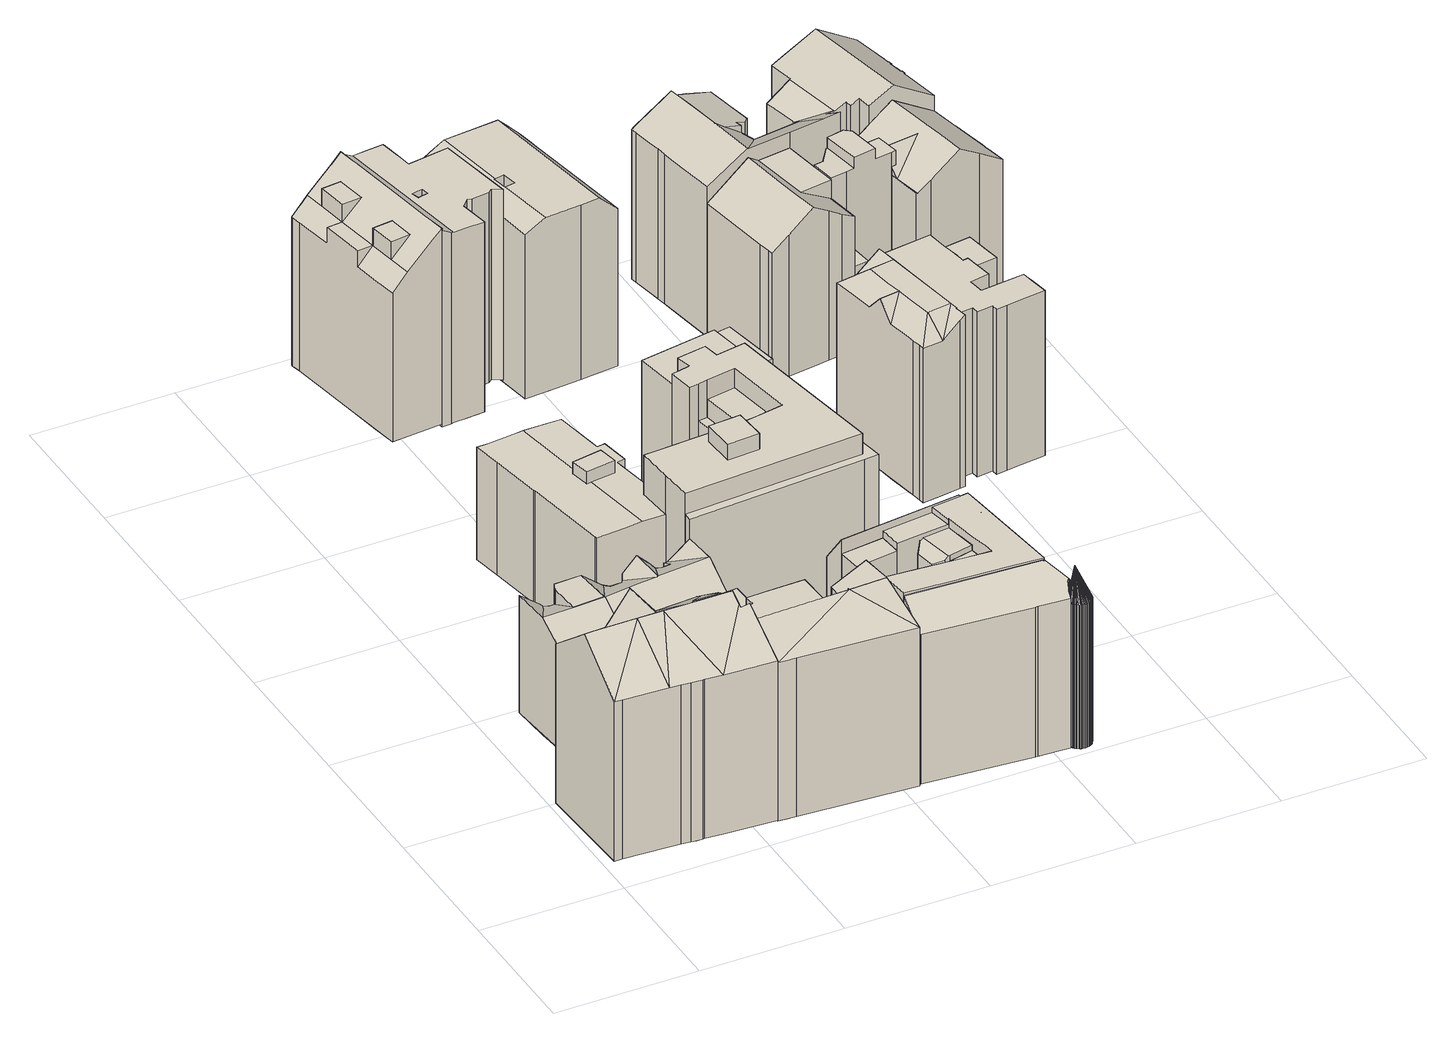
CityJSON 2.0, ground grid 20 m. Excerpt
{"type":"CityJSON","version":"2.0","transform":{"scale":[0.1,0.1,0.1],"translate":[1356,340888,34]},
"CityObjects":{
"building1":{"type":"Building","attributes":{"measuredHeight":29.4,"roofType":"SATTELDACH","HoeheDach":"64","NiedrigsteTraufeDesGebaeudes":"59","Blattnummer":"102081","HoeheGrund":"35"},"geometry":[{"type":"Solid","lod":"2","boundaries":[[[[0,1,2]],[[3,4,1,0]],[[5,3,0]],[[6,7,3,5]],[[3,8,4]],[[8,9,10,11,4]],[[7,12,3]],[[8,13,9]],[[14,13,8]],[[14,15,16,17,18,19,20,13]],[[21,22,23,15,14]],[[24,25,26,27,28]],[[29,30,18,17]],[[31,6,5,32]],[[33,34,35,36]],[[37,38,39,40]],[[41,20,19,42]],[[43,23,22,44]],[[45,26,25,46]],[[46,25,24,47]],[[48,30,29,49]],[[50,47,24,28,38,37]],[[2,1,4,11,10,9,13,20,41,51,52,53,54,55,56]],[[50,37,40,57,33,36,58,31,32,59,56,55,54,53,52,51,41,42,60,48,49,61,62,63,43,44,64,65,45,46,47]],[[59,32,5,0,2,56]],[[58,36,35,7,6,31]],[[27,26,45,65,64,44,22,21]],[[43,63,62,16,15,23]],[[62,61,49,29,17,16]],[[48,60,42,19,18,30]],[[57,40,39,66,34,33]],[[28,27,21,14,12]],[[35,34,66,39,38,28,12,7]],[[12,14,8,3]]]]}]},
"building2":{"type":"Building","attributes":{"measuredHeight":17.38,"roofType":"SATTELDACH","HoeheDach":"54","NiedrigsteTraufeDesGebaeudes":"52","Blattnummer":"102081","HoeheGrund":"37"},"geometry":[{"type":"Solid","lod":"2","boundaries":[[[[67,68,69,70]],[[71,72,73,74,75,76,77,78,79,80,81,67]],[[82,83,84,85,86]],[[87,70,69,88]],[[89,78,77,90]],[[90,77,76,91]],[[91,76,75,92]],[[93,73,72,94]],[[94,72,71,95]],[[96,85,84,97]],[[82,86,98]],[[90,91,92,99,93,94,95,100,87,88,101,102,103,104,105,96,97,106,107,89]],[[81,80,79,83,82,98,108,109,110,68,67]],[[100,95,71,67,70,87]],[[83,79,78,89,107,106,97,84]],[[108,98,86,85,96,105,104]],[[93,99,92,75,74,73]],[[110,109,108,104,103,102]],[[68,110,102,101,88,69]]]]}]},
"building3":{"type":"Building","attributes":{"measuredHeight":17.5,"roofType":"SATTELDACH","HoeheDach":"54","NiedrigsteTraufeDesGebaeudes":"52","Blattnummer":"102081","HoeheGrund":"37"},"geometry":[{"type":"Solid","lod":"2","boundaries":[[[[111,112,84]],[[78,113,114,115,116,117,118,119,120,121,122,123,79]],[[121,124,125,126,127]],[[124,119,128,129,125]],[[130,131,132]],[[133,115,114,134]],[[134,114,113,135]],[[135,113,78,89]],[[136,137,138,139]],[[139,138,140,141]],[[142,143,144,145]],[[79,123,122,121,127,146,140,138,137,112,111]],[[134,135,89,107,147,97,148,136,139,141,149,150,151,152,153,154,155,156,142,145,157,158,159,160,133]],[[118,117,116,130,132,144,143,161,162,128,119]],[[84,112,137,136,148,97]],[[147,107,89,78,79,111,84,97]],[[130,116,115,133,160,159,158,131]],[[140,146,127,126,151,150,149,141]],[[162,161,143,142,156,155]],[[144,132,131,158,157,145]],[[128,162,155,154,153,129]],[[120,119,124,121]],[[126,125,129,153,152,151]]]]}]},
"building4":{"type":"Building","children":["building4-1","building4-2"]},
"building4-1":{"type":"BuildingPart","attributes":{"measuredHeight":21.63,"roofType":"FLACHDACH","HoeheDach":"58","NiedrigsteTraufeDesGebaeudes":"58","Blattnummer":"102081","HoeheGrund":"36"},"parents":["building4"],"geometry":[{"type":"Solid","lod":"2","boundaries":[[[[163,164,165,166,167,168,169,170,171,172,173,174,175]],[[176,177,178,179,180,181,182,183,184,185,186,187,188]],[[188,187,164,163]],[[187,186,165,164]],[[186,185,166,165]],[[185,184,167,166]],[[184,183,168,167]],[[183,182,169,168]],[[182,181,170,169]],[[181,180,171,170]],[[180,179,172,171]],[[179,178,173,172]],[[178,177,174,173]],[[177,176,175,174]],[[176,188,163,175]]]]}]},
"building4-2":{"type":"BuildingPart","attributes":{"measuredHeight":26.76,"roofType":"PULTDACH","HoeheDach":"62","NiedrigsteTraufeDesGebaeudes":"58","Blattnummer":"102081","HoeheGrund":"35"},"parents":["building4"],"geometry":[{"type":"Solid","lod":"2","boundaries":[[[[189,190,191,192,193,194,195,196]],[[197,198,199,191,190]],[[200,201,202,199,198]],[[203,204,205,206,207,208]],[[202,205,199]],[[209,196,195,210]],[[210,195,194,211]],[[211,194,193,212]],[[212,193,192,213]],[[213,192,191,214]],[[215,189,196,209]],[[214,191,199,216]],[[217,202,201,218]],[[219,208,207,220]],[[220,207,206,221]],[[203,222,199,204]],[[204,199,205]],[[218,223,224,225,226,215,209,210,211,212,213,214,216,227,219,220,221,228,217]],[[227,216,199,222,203,208,219]],[[205,202,217,228,221,206]],[[223,218,201,200,198,224]],[[224,198,197,225]],[[226,225,197,190,189,215]]]]}]},
"building5":{"type":"Building","attributes":{"measuredHeight":18.29,"roofType":"PULTDACH","HoeheDach":"54","NiedrigsteTraufeDesGebaeudes":"49","Blattnummer":"102081","HoeheGrund":"35"},"geometry":[{"type":"Solid","lod":"2","boundaries":[[[[229,230,231,232]],[[232,231,233,234]],[[235,236,237,238]],[[238,237,239,240]],[[240,239,241,242]],[[243,244,245,246]],[[246,245,247,248]],[[248,247,249,250]],[[251,252,253,241,239,237,236,254,249,247,245,244,255,233,231,230]],[[240,242,256,257,258,229,232,234,259,243,246,248,250,260,235,238]],[[258,257,252,251,230,229]],[[257,256,242,241,253,252]],[[235,260,250,249,254,236]],[[233,255,244,243,259,234]]]]}]},
"building6":{"type":"Building","children":["building6-1","building6-2","building6-3","building6-4","building6-5","building6-6","building6-7","building6-8","building6-9"]},
"building6-1":{"type":"BuildingPart","attributes":{"measuredHeight":19.04,"roofType":"FLACHDACH","HoeheDach":"57","NiedrigsteTraufeDesGebaeudes":"57","Blattnummer":"102081","HoeheGrund":"38"},"parents":["building6"],"geometry":[{"type":"Solid","lod":"2","boundaries":[[[[261,262,263,264]],[[265,266,267,268]],[[268,267,262,261]],[[267,266,263,262]],[[266,265,264,263]],[[265,268,261,264]]]]}]},
"building6-2":{"type":"BuildingPart","attributes":{"measuredHeight":17.36,"roofType":"FLACHDACH","HoeheDach":"55","NiedrigsteTraufeDesGebaeudes":"55","Blattnummer":"102081","HoeheGrund":"37"},"parents":["building6"],"geometry":[{"type":"Solid","lod":"2","boundaries":[[[[269,270,271,272]],[[273,274,275,276]],[[276,275,270,269]],[[275,274,271,270]],[[274,273,272,271]],[[273,276,269,272]]]]}]},
"building6-3":{"type":"BuildingPart","attributes":{"measuredHeight":18.11,"roofType":"FLACHDACH","HoeheDach":"56","NiedrigsteTraufeDesGebaeudes":"56","Blattnummer":"102081","HoeheGrund":"38"},"parents":["building6"],"geometry":[{"type":"Solid","lod":"2","boundaries":[[[[277,278,279,280]],[[281,282,283,284]],[[284,283,278,277]],[[283,282,279,278]],[[282,281,280,279]],[[281,284,277,280]]]]}]},
"building6-4":{"type":"BuildingPart","attributes":{"measuredHeight":25.19,"roofType":"FLACHDACH","HoeheDach":"62","NiedrigsteTraufeDesGebaeudes":"62","Blattnummer":"102081","HoeheGrund":"37"},"parents":["building6"],"geometry":[{"type":"Solid","lod":"2","boundaries":[[[[285,286,287,288]],[[289,290,291,292]],[[292,291,286,285]],[[291,290,287,286]],[[290,289,288,287]],[[289,292,285,288]]]]}]},
"building6-5":{"type":"BuildingPart","attributes":{"measuredHeight":23.29,"roofType":"FLACHDACH","HoeheDach":"60","NiedrigsteTraufeDesGebaeudes":"60","Blattnummer":"102081","HoeheGrund":"37"},"parents":["building6"],"geometry":[{"type":"Solid","lod":"2","boundaries":[[[[293,294,295,296,297,298,299,300,301,302,303,304,305,306,307,308,309,310,311],[312,313,314,315]],[[316,317,318,319,320,321,322,323,324,325,326,327,328,329,330,331,332,333,334],[335,336,337,338]],[[334,333,294,293]],[[333,332,295,294]],[[332,331,296,295]],[[331,330,297,296]],[[330,329,298,297]],[[329,328,299,298]],[[328,327,300,299]],[[327,326,301,300]],[[326,325,302,301]],[[325,324,303,302]],[[324,323,304,303]],[[323,322,305,304]],[[322,321,306,305]],[[321,320,307,306]],[[320,319,308,307]],[[319,318,309,308]],[[318,317,310,309]],[[317,316,311,310]],[[316,334,293,311]],[[338,337,313,312]],[[337,336,314,313]],[[336,335,315,314]],[[335,338,312,315]]]]}]},
"building6-6":{"type":"BuildingPart","attributes":{"measuredHeight":16.87,"roofType":"SATTELDACH","HoeheDach":"54","NiedrigsteTraufeDesGebaeudes":"54","Blattnummer":"102081","HoeheGrund":"38"},"parents":["building6"],"geometry":[{"type":"Solid","lod":"2","boundaries":[[[[339,340,341,342,343,344,345,346,347,348,349,350,351,352,353,354]],[[349,355,356,346,345,357,358,359,360,361,362,363,364,365,350]],[[366,354,353,367]],[[367,353,352,368]],[[368,352,351,369]],[[370,348,347,371]],[[372,343,342,373]],[[373,342,341,374]],[[374,341,340,375]],[[375,340,339,376]],[[376,339,354,366]],[[377,365,364,378]],[[378,364,363,379]],[[379,363,362,380]],[[380,362,361,381]],[[381,361,360,382]],[[382,360,359,383]],[[383,359,358,384]],[[384,358,357,385]],[[386,356,355,387]],[[372,388,389,385,357,345,344,343]],[[347,346,356,386,390,371]],[[370,391,387,355,349,348]],[[351,350,365,377,392,369]],[[384,385,389,388,372,373,374,375,376,366,367,368,369,392,377,378,379,380,381,382,383],[387,391,370,371,390,386]]]]}]},
"building6-7":{"type":"BuildingPart","attributes":{"measuredHeight":20.27,"roofType":"FLACHDACH","HoeheDach":"57","NiedrigsteTraufeDesGebaeudes":"57","Blattnummer":"102081","HoeheGrund":"37"},"parents":["building6"],"geometry":[{"type":"Solid","lod":"2","boundaries":[[[[393,394,395,396,397,398,399,400,401,402,403,404,405,406,407,408,409]],[[410,411,412,413,414,415,416,417,418,419,420,421,422,423,424,425,426]],[[426,425,394,393]],[[425,424,395,394]],[[424,423,396,395]],[[423,422,397,396]],[[422,421,398,397]],[[421,420,399,398]],[[420,419,400,399]],[[419,418,401,400]],[[418,417,402,401]],[[417,416,403,402]],[[416,415,404,403]],[[415,414,405,404]],[[414,413,406,405]],[[413,412,407,406]],[[412,411,408,407]],[[411,410,409,408]],[[410,426,393,409]]]]}]},
"building6-8":{"type":"BuildingPart","attributes":{"measuredHeight":20.03,"roofType":"FLACHDACH","HoeheDach":"57","NiedrigsteTraufeDesGebaeudes":"57","Blattnummer":"102081","HoeheGrund":"37"},"parents":["building6"],"geometry":[{"type":"Solid","lod":"2","boundaries":[[[[269,272,427,428]],[[429,430,431,432]],[[432,431,272,269]],[[431,430,427,272]],[[430,429,428,427]],[[429,432,269,428]]]]}]},
"building6-9":{"type":"BuildingPart","attributes":{"measuredHeight":6.36,"roofType":"FLACHDACH","HoeheDach":"43","NiedrigsteTraufeDesGebaeudes":"43","Blattnummer":"102081","HoeheGrund":"37"},"parents":["building6"],"geometry":[{"type":"Solid","lod":"2","boundaries":[[[[433,434,435,436,437,438]],[[439,440,441,442,443,444]],[[444,443,434,433]],[[443,442,435,434]],[[442,441,436,435]],[[441,440,437,436]],[[440,439,438,437]],[[439,444,433,438]]]]}]},
"building7":{"type":"Building","children":["building7-1","building7-2","building7-3","building7-4","building7-5","building7-6"]},
"building7-1":{"type":"BuildingPart","attributes":{"measuredHeight":24.28,"roofType":"FLACHDACH","HoeheDach":"59","NiedrigsteTraufeDesGebaeudes":"59","Blattnummer":"102081","HoeheGrund":"35"},"parents":["building7"],"geometry":[{"type":"Solid","lod":"2","boundaries":[[[[445,446,447,448,449]],[[450,451,452,453,454]],[[454,453,446,445]],[[453,452,447,446]],[[452,451,448,447]],[[451,450,449,448]],[[450,454,445,449]]]]}]},
"building7-2":{"type":"BuildingPart","attributes":{"measuredHeight":24.01,"roofType":"FLACHDACH","HoeheDach":"60","NiedrigsteTraufeDesGebaeudes":"60","Blattnummer":"102081","HoeheGrund":"36"},"parents":["building7"],"geometry":[{"type":"Solid","lod":"2","boundaries":[[[[455,235,456,457]],[[458,459,460,461]],[[461,460,235,455]],[[460,459,456,235]],[[459,458,457,456]],[[458,461,455,457]]]]}]},
"building7-3":{"type":"BuildingPart","attributes":{"measuredHeight":26.64,"roofType":"PULTDACH","HoeheDach":"62","NiedrigsteTraufeDesGebaeudes":"57","Blattnummer":"102081","HoeheGrund":"35"},"parents":["building7"],"geometry":[{"type":"Solid","lod":"2","boundaries":[[[[462,463,464,465]],[[466,467,468,469]],[[468,470,469]],[[471,472,473,474]],[[474,473,467,466]],[[475,476,477,478]],[[478,477,479,480]],[[480,479,481,482]],[[482,481,483,484]],[[485,486,487,488]],[[488,487,489,490]],[[491,492,493,494]],[[494,493,495,496]],[[496,495,497,498]],[[498,497,499,500]],[[500,499,501,502]],[[502,501,503,504]],[[505,506,507,508]],[[508,507,509,510]],[[510,509,511,512]],[[512,511,513,514]],[[514,513,515,516]],[[471,517,518,519,462,465,520,472]],[[508,510,512,514,516,521,491,494,496,498,500,502,504,522,475,478,480,482,484,523,524,525,526,519,518,517,471,474,466,469,527,528,529,485,488,490,530,531,532,505]],[[533,534,535,525,524,523,484,483]],[[526,525,535,536,462,519]],[[491,521,516,515,537,492]],[[538,506,505,532,531,539]],[[540,539,531,530,490,489]],[[463,486,485,529,528,464]],[[522,504,503,541,476,475]],[[470,542,464,528,527,469]],[[536,535,534,537,515,513,511,509,507,506,538,539,540,489,487,486,463,462]],[[481,479,477,476,541,503,501,499,497,495,493,492,537,534,533,483]],[[473,472,520,465,464,542,470,468,467]]]]}]},
"building7-4":{"type":"BuildingPart","attributes":{"measuredHeight":26.02,"roofType":"KEGELDACH","HoeheDach":"61","NiedrigsteTraufeDesGebaeudes":"57","Blattnummer":"102081","HoeheGrund":"35"},"parents":["building7"],"geometry":[{"type":"Solid","lod":"2","boundaries":[[[[543,544,545]],[[544,546,547,548]],[[543,546,544]],[[546,549,550,547]],[[543,549,546]],[[549,551,552,550]],[[543,551,549]],[[551,553,554,552]],[[543,553,551]],[[553,555,556,554]],[[543,555,553]],[[555,557,558,556]],[[543,557,555]],[[557,559,560,558]],[[543,559,557]],[[559,561,562,560]],[[543,561,559]],[[561,563,564,562]],[[543,563,561]],[[563,565,566,564]],[[543,565,563]],[[565,567,568,566]],[[543,567,565]],[[567,569,570,568]],[[543,569,567]],[[569,571,572,570]],[[543,571,569]],[[571,573,574,572]],[[543,573,571]],[[573,575,576,574]],[[543,575,573]],[[575,577,578,576]],[[543,577,575]],[[577,579,580,578]],[[543,579,577]],[[579,581,582,580]],[[543,581,579]],[[581,583,584,582]],[[543,583,581]],[[584,585,586,587,588,589,590,591,592,593,594,595,596,597,598,599,600,601,602,603,604,605,606,607,608,609,610,611,612,613,614,615,548,547,550,552,554,556,558,560,562,564,566,568,570,572,574,576,578,580,582]],[[583,616,585,584]],[[543,616,583]],[[616,617,586,585]],[[543,617,616]],[[617,618,587,586]],[[543,618,617]],[[618,619,588,587]],[[543,619,618]],[[619,620,589,588]],[[543,620,619]],[[620,621,590,589]],[[543,621,620]],[[621,622,591,590]],[[543,622,621]],[[622,623,592,591]],[[543,623,622]],[[623,624,593,592]],[[543,624,623]],[[624,625,594,593]],[[543,625,624]],[[625,626,595,594]],[[543,626,625]],[[626,627,596,595]],[[543,627,626]],[[627,628,597,596]],[[543,628,627]],[[628,629,598,597]],[[543,629,628]],[[629,630,599,598]],[[543,630,629]],[[630,631,600,599]],[[543,631,630]],[[631,632,601,600]],[[543,632,631]],[[632,633,602,601]],[[543,633,632]],[[633,634,603,602]],[[543,634,633]],[[634,635,604,603]],[[543,635,634]],[[635,636,605,604]],[[543,636,635]],[[636,637,606,605]],[[543,637,636]],[[637,638,607,606]],[[543,638,637]],[[638,639,608,607]],[[543,639,638]],[[639,640,609,608]],[[543,640,639]],[[640,641,610,609]],[[543,641,640]],[[641,642,611,610]],[[543,642,641]],[[642,643,612,611]],[[543,643,642]],[[643,644,613,612]],[[543,644,643]],[[644,645,614,613]],[[543,645,644]],[[645,545,615,614]],[[543,545,645]],[[545,544,548,615]]]]}]},
"building7-5":{"type":"BuildingPart","attributes":{"measuredHeight":26.61,"roofType":"FLACHDACH","HoeheDach":"62","NiedrigsteTraufeDesGebaeudes":"60","Blattnummer":"102081","HoeheGrund":"35"},"parents":["building7"],"geometry":[{"type":"Solid","lod":"2","boundaries":[[[[646,647,648,649,650]],[[651,652,653,654,655]],[[221,650,649,656]],[[657,651,655,658]],[[653,659,660,654]],[[661,662,663,664,221,656,665,666,667,668,669,670,671,672,673,674,675,657,658,676,677,678,679,680,681,682]],[[683,684,685,686,687,688,689,690,691,660,659,692,693,694,695,696,697,698,699,700,701,702]],[[672,671,670,669,668,667,698,697,696,695,694,693,692,673]],[[690,689,688,687,686,682,681,680,679,678,677,691]],[[662,661,682,686,685,684,683,663]],[[657,675,674,673,692,659,653,652,651]],[[699,698,667,666,665,700]],[[655,654,660,691,677,676,658]],[[701,700,648,647,646,702]],[[664,663,683,702,646,650,221]],[[665,656,649,648,700]]]]}]},
"building7-6":{"type":"BuildingPart","attributes":{"measuredHeight":25.18,"roofType":"FLACHDACH","HoeheDach":"60","NiedrigsteTraufeDesGebaeudes":"59","Blattnummer":"102081","HoeheGrund":"35"},"parents":["building7"],"geometry":[{"type":"Solid","lod":"2","boundaries":[[[[703,704,705,706]],[[706,705,707,708]],[[709,710,711,712]],[[712,711,713,714]],[[714,715,703,706,708,716,717,718,719,709,712]],[[720,721,722,710,709,719,718,717]],[[703,715,714,713,723,704]],[[707,724,720,717,716,708]],[[725,723,713,711,710,722,721]],[[705,704,723,725,721,720,724,707]]]]}]},
"building8":{"type":"Building","children":["building8-1","building8-2","building8-3"]},
"building8-1":{"type":"BuildingPart","attributes":{"measuredHeight":25.86,"roofType":"FLACHDACH","HoeheDach":"64","NiedrigsteTraufeDesGebaeudes":"62","Blattnummer":"102081","HoeheGrund":"38"},"parents":["building8"],"geometry":[{"type":"Solid","lod":"2","boundaries":[[[[726,727,728,729,730,731,732,733,734,735,736,737]],[[734,738,739,731,730,740,741,742,735]],[[743,737,736,744]],[[745,733,732,746]],[[747,729,728,748]],[[749,726,737,743]],[[750,739,738,751]],[[752,753,754,747,748,755,749,743,744,756,757,758,759,760,761,762,763],[751,764,745,746,750]],[[736,735,742,765,766,759,758,757,756,744]],[[767,768,769,770,763,762,761,760,759,766]],[[753,752,763,770,741,740]],[[755,748,728,727,726,749]],[[747,754,753,740,730,729]],[[732,731,739,750,746]],[[745,764,751,738,734,733]],[[741,770,769,768,767,766,765,742]]]]}]},
"building8-2":{"type":"BuildingPart","attributes":{"measuredHeight":29.16,"roofType":"FLACHDACH","HoeheDach":"68","NiedrigsteTraufeDesGebaeudes":"67","Blattnummer":"102081","HoeheGrund":"38"},"parents":["building8"],"geometry":[{"type":"Solid","lod":"2","boundaries":[[[[771,772,773,774,775,776]],[[777,773,772,778]],[[778,772,771,779]],[[779,771,776,780]],[[781,782,783,784]],[[785,786,787,788]],[[789,790,791,792]],[[793,794,795,796]],[[797,798,799,800]],[[800,799,801,802]],[[802,801,803,804]],[[804,803,805,806]],[[806,805,807,808]],[[774,809,795,794,810,811,807,805,803,801,799,798,812,813,814,787,786,815,775],[816,791,790,817,783,782]],[[802,804,806,808,818,819,793,796,820,821,777,778,779,780,822,823,785,788,824,825,826,797,800],[792,827,781,784,828,789]],[[776,775,815,786,785,823,822,780]],[[777,821,820,796,795,809,774,773]],[[793,819,818,808,807,811,810,794]],[[813,812,798,797,826,825]],[[814,813,825,824,788,787]],[[783,817,790,789,828,784]],[[781,827,792,791,816,782]]]]}]},
"building8-3":{"type":"BuildingPart","attributes":{"measuredHeight":29.04,"roofType":"PULTDACH","HoeheDach":"68","NiedrigsteTraufeDesGebaeudes":"61","Blattnummer":"102081","HoeheGrund":"39"},"parents":["building8"],"geometry":[{"type":"Solid","lod":"2","boundaries":[[[[829,830,831]],[[832,833,834,835]],[[835,834,836,837]],[[838,839,840]],[[841,842,843]],[[843,842,839,838]],[[829,844,845]],[[846,847,848]],[[848,847,844,829]],[[838,840,841,843,829,845,846,848,849,850,851,852,853,854,855,836,834,833,856]],[[855,854,853,852,851,857,858,859,860,861,837,836]],[[862,863,864,865,866,867,868,831,830,869,870,871,872,873]],[[874,875,866,865,864,863,862,873,876,877,878,879,832,835,837,861,860,859,858,857]],[[866,875,874,857,851,850,849,867]],[[880,856,833,832,879,878]],[[868,867,849,848,829,831]],[[881,872,871,870,843,838,856,880,882]],[[830,829,843,869]],[[842,841,840,839]],[[847,846,845,844]],[[877,882,880,878]],[[873,872,881,876]],[[876,881,882,877]],[[870,869,843]]]]}]},
"building9":{"type":"Building","children":["building9-1","building9-2"]},
"building9-1":{"type":"BuildingPart","attributes":{"measuredHeight":21.24,"roofType":"FLACHDACH","HoeheDach":"59","NiedrigsteTraufeDesGebaeudes":"59","Blattnummer":"102081","HoeheGrund":"38"},"parents":["building9"],"geometry":[{"type":"Solid","lod":"2","boundaries":[[[[883,884,885,886,887]],[[888,889,890,891,892]],[[892,891,884,883]],[[891,890,885,884]],[[890,889,886,885]],[[889,888,887,886]],[[888,892,883,887]]]]}]},
"building9-2":{"type":"BuildingPart","attributes":{"measuredHeight":25.46,"roofType":"FLACHDACH","HoeheDach":"63","NiedrigsteTraufeDesGebaeudes":"60","Blattnummer":"102081","HoeheGrund":"37"},"parents":["building9"],"geometry":[{"type":"Solid","lod":"2","boundaries":[[[[893,894,895]],[[896,894,893]],[[897,898,899]],[[900,901,902]],[[903,894,904,901,905,906,907,897,908]],[[900,905,901]],[[909,910,911,912,905,900]],[[913,914,915,916]],[[917,902,918,919]],[[919,918,920,921]],[[922,911,910,923]],[[923,910,909,924]],[[925,926,927,928]],[[929,930,931,932]],[[932,931,933,934]],[[935,936,937,938]],[[938,937,939,940]],[[940,939,941,942]],[[942,941,943,944]],[[945,946,947,948]],[[949,935,938,940,942,944,950,922,923,924,951,917,919,921,952,953,954,955,956,913,916,957,958,959,960,961,962,925,928,929,932,934,963,964,965,945,948]],[[956,955,954,953,952,921,920,966,896,893,895,967,914,913]],[[915,899,898,968,969,959,958,957,916]],[[897,907,906,905,912,970,971,972,973,974,968,898]],[[974,973,972,971,970,943,941,939,937,936,975,947,946,976,977,978,933,931,930,927,926,979,980,981,969,968]],[[967,895,894,903,908,914]],[[966,920,918,902,901,904,894,896]],[[917,951,924,909,900,902]],[[976,946,945,965,964,977]],[[935,949,948,947,975,936]],[[933,978,977,964,963,934]],[[930,929,928,927]],[[979,926,925,962,961,980]],[[981,980,961,960,959,969]],[[922,950,944,943,970,912,911]],[[908,897,899,915,914]]]]}]},
"building10":{"type":"Building","children":["building10-1","building10-2","building10-3","building10-4"]},
"building10-1":{"type":"BuildingPart","attributes":{"measuredHeight":23.6,"roofType":"SATTELDACH","HoeheDach":"62","NiedrigsteTraufeDesGebaeudes":"57","Blattnummer":"102081","HoeheGrund":"38"},"parents":["building10"],"geometry":[{"type":"Solid","lod":"2","boundaries":[[[[982,983,984,985,986,987,988,989]],[[990,991,992,993,994]],[[995,985,984,996]],[[996,984,983,997]],[[997,983,982,998]],[[998,982,989,999]],[[1000,1001,1002,1003]],[[1003,1002,1004,1005]],[[1005,1004,1006,1007]],[[1008,993,992,1009]],[[1009,992,991,1001,1000]],[[1001,991,990]],[[1005,1007,1010,995,996,997,998,999,1011,1012,1008,1009,1000,1003]],[[989,988,994,993,1008,1012,1011,999]],[[995,1010,1007,1006,986,985]],[[987,986,1006,1004,1002,1001,990,994,988]]]]}]},
"building10-2":{"type":"BuildingPart","attributes":{"measuredHeight":24.25,"roofType":"SATTELDACH","HoeheDach":"62","NiedrigsteTraufeDesGebaeudes":"58","Blattnummer":"102081","HoeheGrund":"37"},"parents":["building10"],"geometry":[{"type":"Solid","lod":"2","boundaries":[[[[1013,1014,1015,1016,1017]],[[1018,1016,1015,1019,1020]],[[1021,1022,1018,1023]],[[1024,1025,1026,1027]],[[1028,1029,1025,1024]],[[1030,1014,1013,1031]],[[1018,1020,1023]],[[1032,1033,1034,1035]],[[1035,1034,1036,1037]],[[1037,1036,1038,1039]],[[1040,1021,1023,1041]],[[1029,1042,1017,1016,1018,1022,1043,1044,1045,1046,1047,1048,1026,1025]],[[1047,1046,1045,1044,1038,1036,1034,1033,1049,1050,1051,1052,1053,1048]],[[1052,1051,1050,1049,1033,1032,1054,1055,1056,1057,1058,1053]],[[1039,1059,1060,1061,1040,1041,1062,1063,1030,1031,1064,1065,1028,1024,1027,1066,1058,1057,1056,1055,1054,1032,1035,1037]],[[1065,1064,1031,1013,1017,1042,1029,1028]],[[1040,1061,1060,1043,1022,1021]],[[1060,1059,1039,1038,1044,1043]],[[1023,1020,1019,1062,1041]],[[1063,1062,1019,1015,1014,1030]],[[1026,1048,1053,1058,1066,1027]]]]}]},
"building10-3":{"type":"BuildingPart","attributes":{"measuredHeight":12.27,"roofType":"FLACHDACH","HoeheDach":"50","NiedrigsteTraufeDesGebaeudes":"50","Blattnummer":"102081","HoeheGrund":"38"},"parents":["building10"],"geometry":[{"type":"Solid","lod":"2","boundaries":[[[[1067,1068,1069,1070]],[[1071,1072,1073,1074]],[[1074,1073,1068,1067]],[[1073,1072,1069,1068]],[[1072,1071,1070,1069]],[[1071,1074,1067,1070]]]]}]},
"building10-4":{"type":"BuildingPart","attributes":{"measuredHeight":24.41,"roofType":"FLACHDACH","HoeheDach":"63","NiedrigsteTraufeDesGebaeudes":"61","Blattnummer":"102081","HoeheGrund":"38"},"parents":["building10"],"geometry":[{"type":"Solid","lod":"2","boundaries":[[[[1075,1076,1077,1078,1079,1080,1081]],[[1082,1083,1084,1085,1086]],[[1087,1088,1089,1090,1091,1092,1093]],[[1094,1081,1080,1095]],[[1095,1080,1079,1096]],[[1068,1076,1075,1067]],[[1067,1075,1081,1094]],[[1093,1084,1083,1087]],[[1077,1082,1086,1078]],[[1097,1092,1091,1098]],[[1098,1091,1090,1099]],[[1099,1090,1089,1100]],[[1100,1089,1088,1101]],[[1101,1102,1103,1068,1067,1094,1095,1096,1104,1105,1106,1097,1098,1099,1100]],[[1068,1103,1102,1101,1088,1087,1083,1082,1077,1076]],[[1084,1093,1092,1097,1106,1105,1085]],[[1079,1078,1086,1085,1105,1104,1096]]]]}]},
"building11":{"type":"Building","attributes":{"measuredHeight":26.25,"roofType":"SATTELDACH","HoeheDach":"64","NiedrigsteTraufeDesGebaeudes":"59","Blattnummer":"102081","HoeheGrund":"38"},"geometry":[{"type":"Solid","lod":"2","boundaries":[[[[1107,1108,1109,1110,1111,1112,1113,1114]],[[1115,1116,1117,1118,1119,1120,1121,1122]],[[1123,1124,1125,1119,1126,1127,1128,1129,1130,1131,1132,1133,1134]],[[1131,1135,1136,1137,1138,1139,1140,1141,1142,1143,1144,1145,1146,1147,1148,1149,1132]],[[1150,1151,1152,1153]],[[1154,1155,1151,1150]],[[1156,1157,1158,1159]],[[1160,1161,1162,1163]],[[1163,1162,1164,1165]],[[1166,1167,1168,1169]],[[1169,1168,1170,1171]],[[1112,1172,1113]],[[1173,1114,1113]],[[1174,1111,1110,1175]],[[1119,1118,1126]],[[1176,1117,1116,1177]],[[1178,1130,1129,1179]],[[1179,1129,1128,1180]],[[1180,1128,1127,1181]],[[1182,1123,1134,1183]],[[1184,1149,1148,1185]],[[1185,1148,1147,1186]],[[1186,1147,1146,1187]],[[1187,1146,1145,1188]],[[1188,1145,1144,1189]],[[1189,1144,1143,1190]],[[1190,1143,1142,1191]],[[1191,1142,1141,1192]],[[1192,1141,1140,1193]],[[1193,1140,1139,1194]],[[1194,1139,1138,1195]],[[1195,1138,1137,1196]],[[1196,1137,1136,1197]],[[1197,1136,1135,1198]],[[1110,1109,1199,1122,1121,1200,1201,1202,1203,1175]],[[1204,1178,1179,1180,1181,1205,1176,1177,1206,1207,1208,1209,1210,1156,1159,1211,1154,1150,1153,1212,1160,1163,1165,1213,1166,1169,1171,1214,1174,1175,1203,1202,1201,1200,1215,1216,1217,1218,1182,1183,1219,1220,1184,1185,1186,1187,1188,1189,1190,1191,1192,1193,1194,1195,1196,1197,1198]],[[1155,1221,1158,1157,1222,1223,1107,1114,1224,1225,1152,1151]],[[1209,1208,1207,1226,1108,1107,1223]],[[1216,1215,1200,1121,1120,1227,1228,1217]],[[1134,1133,1132,1149,1184,1220,1219,1183]],[[1178,1204,1198,1135,1131,1130]],[[1176,1205,1181,1127,1126,1118,1117]],[[1228,1124,1123,1182,1218,1217]],[[1207,1206,1177,1116,1115,1226]],[[1172,1112,1111,1174,1214,1171,1170]],[[1229,1167,1166,1213,1165,1164]],[[1210,1209,1223,1222,1157,1156]],[[1211,1159,1158,1221,1155,1154]],[[1224,1114,1173,1230,1231,1225]],[[1152,1225,1231,1161,1160,1212,1153]],[[1227,1120,1119,1125,1124,1228]],[[1226,1115,1122,1199,1109,1108]],[[1230,1173,1113,1172,1170,1168,1167,1229,1164,1162,1161,1231]]]]}]}
},
"vertices":[
[12,128,304],[78,204,246],[9,200,246],[84,128,304],[79,204,246],[15,56,246],[26,56,246],[89,52,246],[119,145,292],[114,206,292],[114,206,291],[104,206,278],[120,128,304],[150,208,246],[156,128,304],[174,151,288],[173,152,288],[174,152,288],[209,197,257],[208,211,247],[208,212,246],[215,128,304],[214,138,297],[175,136,299],[233,43,246],[229,110,292],[216,109,291],[216,113,293],[161,47,246],[212,154,286],[212,161,282],[26,56,10],[15,56,10],[117,50,10],[117,50,246],[105,51,246],[105,51,10],[135,49,10],[135,49,246],[134,49,246],[134,49,10],[208,212,10],[208,211,10],[175,136,10],[214,138,10],[216,109,10],[229,110,10],[233,43,10],[212,161,10],[212,154,10],[161,47,10],[150,208,10],[114,206,10],[104,206,10],[79,204,10],[78,204,10],[9,200,10],[125,49,10],[89,52,10],[12,128,10],[209,197,10],[174,152,10],[173,152,10],[174,151,10],[215,128,10],[216,113,10],[125,49,246],
[49,312,204],[77,365,179],[74,370,181],[45,368,204],[53,270,176],[120,274,176],[120,275,176],[121,275,176],[133,276,176],[135,276,176],[135,275,176],[140,276,176],[137,317,204],[93,314,204],[84,314,204],[93,317,203],[137,320,203],[133,373,203],[95,371,203],[90,359,203],[45,368,30],[74,370,30],[140,276,30],[135,275,30],[135,276,30],[133,276,30],[120,275,30],[120,274,30],[53,270,30],[95,371,30],[133,373,30],[90,359,182],[121,275,30],[49,312,30],[77,365,30],[80,358,30],[81,358,30],[89,358,30],[90,359,30],[137,320,30],[137,317,30],[89,358,183],[81,358,183],[80,358,183],
[137,318,203],[164,375,177],[209,284,176],[223,286,176],[292,294,176],[290,335,204],[253,331,204],[243,330,204],[215,327,204],[214,326,204],[213,326,204],[185,323,204],[169,321,204],[214,326,205],[211,377,205],[191,376,185],[187,369,181],[234,371,183],[228,378,188],[290,336,203],[287,382,203],[255,380,180],[292,294,30],[223,286,30],[209,284,30],[165,375,30],[165,375,177],[166,359,185],[166,359,30],[182,360,185],[182,360,30],[251,364,30],[251,364,188],[250,380,180],[250,380,30],[183,361,185],[137,318,30],[164,375,30],[183,361,30],[187,369,30],[191,376,30],[211,377,30],[228,378,30],[234,371,30],[239,363,30],[241,363,30],[255,380,30],[287,382,30],[290,336,30],[290,335,30],[241,363,187],[239,363,187],
[269,143,22],[241,142,22],[235,142,22],[234,142,22],[212,161,22],[208,211,22],[210,212,22],[213,212,22],[236,214,22],[239,214,22],[261,215,22],[265,216,22],[266,215,22],[266,215,238],[265,216,238],[261,215,238],[239,214,238],[236,214,238],[213,212,238],[210,212,238],[208,211,238],[212,161,238],[234,142,238],[235,142,238],[241,142,238],[269,143,238],
[229,110,277],[230,96,277],[324,99,277],[322,144,277],[269,143,277],[241,142,277],[242,127,277],[228,126,277],[233,43,244],[234,43,244],[361,100,277],[243,42,244],[258,41,244],[422,31,244],[361,103,252],[361,100,252],[413,102,277],[411,122,277],[408,147,277],[360,146,253],[228,126,9],[242,127,9],[241,142,9],[269,143,9],[322,144,9],[324,99,9],[229,110,9],[361,100,9],[422,31,9],[258,41,9],[360,146,9],[408,147,9],[411,122,9],[361,103,277],[243,42,9],[234,43,9],[233,43,9],[230,96,9],[361,103,9],[413,102,9],
[266,215,15],[266,215,155],[332,223,151],[332,223,15],[339,224,151],[339,224,15],[406,166,15],[406,166,186],[408,147,197],[408,147,15],[360,146,197],[360,146,15],[322,144,197],[322,144,15],[366,227,15],[366,227,149],[376,229,149],[376,229,15],[389,230,148],[389,230,15],[398,231,148],[398,231,15],[267,181,175],[269,143,197],[272,143,197],[399,226,150],[343,225,150],[272,143,15],[269,143,15],[267,181,15],[343,225,15],[399,226,15],
[500,731,37],[523,735,37],[538,649,37],[515,645,37],[515,645,227],[538,649,227],[523,735,227],[500,731,227],
[439,503,33],[427,501,33],[410,598,33],[423,600,33],[423,600,207],[410,598,207],[427,501,207],[439,503,207],
[265,577,41],[270,550,41],[228,543,41],[223,570,41],[223,570,222],[228,543,222],[270,550,222],[265,577,222],
[367,436,33],[364,482,33],[409,485,33],[412,439,33],[412,439,285],[409,485,285],[364,482,285],[367,436,285],
[296,493,30],[427,501,30],[439,503,30],[480,510,30],[464,607,30],[423,600,30],[410,598,30],[397,596,30],[391,632,30],[404,634,30],[417,637,30],[413,659,30],[454,666,30],[458,643,30],[500,650,30],[539,411,30],[287,395,30],[284,441,30],[280,492,30],[367,436,30],[412,439,30],[409,485,30],[364,482,30],[280,492,262],[284,441,262],[287,395,262],[539,411,262],[500,650,262],[458,643,262],[454,666,262],[413,659,262],[417,637,262],[404,634,262],[391,632,262],[397,596,262],[410,598,262],[423,600,262],[464,607,262],[480,510,262],[439,503,262],[427,501,262],[296,493,262],[364,482,262],[409,485,262],[412,439,262],[367,436,262],
[153,636,203],[165,562,203],[166,560,203],[186,438,203],[187,436,203],[227,438,204],[251,439,205],[234,544,205],[228,543,205],[223,570,205],[229,571,205],[211,680,205],[203,680,204],[161,677,203],[160,677,203],[146,677,203],[265,577,204],[270,550,204],[284,441,204],[280,492,204],[296,493,203],[283,569,203],[295,571,203],[288,612,203],[277,610,203],[275,620,203],[265,683,203],[146,677,36],[160,677,36],[161,677,36],[203,680,36],[223,570,36],[228,543,36],[187,436,36],[186,438,36],[166,560,36],[165,562,36],[153,636,36],[265,683,36],[275,620,36],[277,610,36],[288,612,36],[295,571,36],[283,569,36],[296,493,36],[280,492,36],[284,441,36],[270,550,36],[265,577,36],[227,438,36],[251,439,36],[234,544,36],[229,571,36],[211,680,36],
[500,731,29],[515,645,29],[531,548,29],[535,524,29],[537,516,29],[556,400,29],[536,399,29],[287,382,29],[287,395,29],[539,411,29],[500,650,29],[458,643,29],[454,666,29],[413,659,29],[417,637,29],[404,634,29],[391,713,29],[391,713,232],[404,634,232],[417,637,232],[413,659,232],[454,666,232],[458,643,232],[500,650,232],[539,411,232],[287,395,232],[287,382,232],[536,399,232],[556,400,232],[537,516,232],[535,524,232],[531,548,232],[515,645,232],[500,731,232],
[464,607,33],[480,510,33],[480,510,234],[464,607,234],[423,600,234],[439,503,234],
[287,395,31],[287,382,31],[250,380,31],[228,378,31],[227,438,31],[284,441,31],[284,441,95],[227,438,95],[228,378,95],[250,380,95],[287,382,95],[287,395,95],
[516,113,11],[514,128,11],[548,136,11],[555,96,11],[519,99,11],[519,99,254],[555,96,254],[548,136,254],[514,128,254],[516,113,254],
[465,174,15],[402,200,15],[462,207,15],[462,207,256],[402,200,256],[406,166,256],[465,174,256],
[586,221,262],[611,224,233],[606,257,233],[573,220,277],[398,232,11],[398,232,233],[534,248,234],[534,248,11],[534,248,233],[402,200,11],[402,200,277],[398,231,235],[398,231,11],[578,19,11],[578,19,233],[575,19,233],[575,19,11],[424,31,233],[424,31,11],[422,31,233],[422,31,11],[418,66,271],[418,66,11],[614,208,11],[614,208,233],[612,208,235],[612,208,11],[617,181,235],[617,181,11],[625,30,11],[625,30,249],[624,28,246],[624,28,11],[623,25,243],[623,25,11],[622,23,240],[622,23,11],[622,20,237],[622,20,11],[622,17,234],[622,17,11],[622,16,233],[622,16,11],[641,36,11],[641,36,234],[638,36,237],[638,36,11],[635,36,241],[635,36,11],[633,35,244],[633,35,11],[630,34,247],[630,34,11],[628,32,250],[628,32,11],[462,207,11],[573,220,11],[586,221,11],[462,207,277],[627,32,11],[606,17,11],[600,54,11],[604,54,11],[605,54,11],[605,58,11],[567,252,11],[606,257,11],[611,224,11],[619,167,11],[624,139,11],[638,56,11],[600,54,273],[604,54,273],[605,54,271],[605,58,271],[627,32,251],[638,56,234],[624,139,235],[619,167,235],[606,17,233],[567,252,233],
[632,25,273],[629,8,226],[630,7,226],[627,9,226],[627,9,13],[629,8,13],[626,10,226],[626,10,13],[625,11,226],[625,11,13],[624,12,226],[624,12,13],[623,13,226],[623,13,13],[623,14,226],[623,14,13],[622,16,226],[622,16,13],[622,17,226],[622,17,13],[622,20,226],[622,20,13],[622,23,226],[622,23,13],[623,25,226],[623,25,13],[624,28,226],[624,28,13],[625,30,226],[625,30,13],[628,32,226],[628,32,13],[630,34,226],[630,34,13],[633,35,226],[633,35,13],[635,36,226],[635,36,13],[638,36,226],[638,36,13],[641,36,226],[641,36,13],[642,36,13],[643,35,13],[644,35,13],[646,34,13],[647,33,13],[648,32,13],[649,31,13],[650,29,13],[651,28,13],[652,26,13],[652,24,13],[652,22,13],[652,21,13],[652,19,13],[652,17,13],[652,16,13],[651,14,13],[650,13,13],[649,11,13],[648,10,13],[647,9,13],[645,8,13],[643,7,13],[642,6,13],[640,6,13],[639,6,13],[637,5,13],[635,6,13],[633,6,13],[632,6,13],[630,7,13],[642,36,226],[643,35,226],[644,35,226],[646,34,226],[647,33,226],[648,32,226],[649,31,226],[650,29,226],[651,28,226],[652,26,226],[652,24,226],[652,22,226],[652,21,226],[652,19,226],[652,17,226],[652,16,226],[651,14,226],[650,13,226],[649,11,226],[648,10,226],[647,9,226],[645,8,226],[643,7,226],[642,6,226],[640,6,226],[639,6,226],[637,5,226],[635,6,226],[633,6,226],[632,6,226],
[413,107,255],[473,103,255],[519,99,255],[516,113,255],[411,122,255],[465,174,267],[498,178,267],[539,182,267],[533,215,267],[462,207,267],[516,113,9],[465,174,9],[462,207,9],[539,182,275],[533,215,275],[561,57,9],[478,62,9],[418,66,9],[413,107,9],[519,99,9],[554,97,9],[555,96,9],[555,97,9],[553,112,9],[552,115,9],[548,136,9],[540,182,9],[540,183,9],[539,182,9],[498,178,9],[533,215,9],[586,221,9],[590,189,9],[590,188,9],[599,109,9],[601,94,9],[605,54,9],[418,66,275],[478,62,275],[561,57,275],[605,54,275],[601,94,275],[599,109,275],[590,188,275],[590,189,275],[586,221,275],[540,183,275],[540,182,275],[548,136,275],[552,115,275],[553,112,275],[555,97,275],[555,96,275],[554,97,275],[519,99,275],[473,103,275],[413,107,275],
[506,127,10],[506,127,258],[493,137,250],[493,137,10],[488,164,251],[488,164,10],[540,183,10],[540,183,262],[548,136,262],[548,136,10],[514,128,262],[514,128,10],[512,128,10],[497,176,10],[498,178,10],[503,178,10],[512,179,10],[498,178,259],[503,178,262],[512,179,262],[512,128,262],[497,176,258],[503,177,262],
[325,1120,285],[327,1106,285],[346,995,286],[353,950,285],[382,952,301],[368,1033,301],[368,1033,300],[364,1054,300],[365,1054,301],[348,1157,301],[327,1155,290],[319,1154,286],[378,1056,301],[382,1035,301],[433,956,301],[460,959,301],[426,1165,301],[319,1154,42],[327,1155,42],[364,1054,42],[368,1033,42],[353,950,42],[346,995,42],[325,1120,42],[382,1035,42],[378,1056,42],[460,959,42],[433,956,42],[382,952,42],[327,1106,42],[348,1157,42],[426,1165,42],[440,1166,42],[451,1167,42],[453,1160,42],[456,1140,42],[459,1120,42],[486,961,42],[365,1054,42],[440,1166,287],[451,1167,276],[453,1160,276],[456,1140,276],[459,1120,276],[486,961,276],
[203,1120,336],[233,939,336],[246,940,329],[250,941,327],[216,1144,327],[199,1143,336],[246,940,45],[233,939,45],[203,1120,45],[199,1143,45],[243,1038,45],[243,1038,327],[246,1027,327],[246,1027,45],[260,1149,45],[260,1149,327],[265,1120,327],[265,1120,45],[260,1030,45],[260,1030,327],[258,1041,327],[258,1041,45],[287,985,45],[287,985,327],[294,944,327],[294,944,45],[327,1106,45],[327,1106,327],[346,995,327],[346,995,45],[333,1002,327],[333,1002,45],[328,998,327],[328,998,45],[303,994,327],[303,994,45],[297,996,327],[297,996,45],[268,942,327],[287,986,327],[288,987,327],[270,1097,327],[269,1097,327],[268,1098,327],[234,1146,327],[252,1040,327],[254,1029,327],[288,987,45],[287,986,45],[268,942,45],[250,941,45],[216,1144,45],[234,1146,45],[268,1098,45],[269,1097,45],[270,1097,45],[252,1040,45],[254,1029,45],
[172,1005,293],[150,1003,293],[150,1003,269],[185,1141,49],[185,1141,326],[199,1143,339],[199,1143,49],[203,1120,339],[203,1120,49],[155,1109,293],[155,1109,319],[183,1112,319],[190,1070,319],[162,1067,319],[162,1067,293],[172,1005,319],[200,1008,319],[206,971,319],[178,968,319],[178,968,293],[184,935,293],[220,938,327],[233,939,339],[227,973,339],[221,1010,339],[211,1072,339],[204,1114,339],[150,1138,293],[233,939,49],[227,973,49],[221,1010,49],[211,1072,49],[204,1114,49],[133,1107,49],[140,1065,49],[150,1003,49],[156,966,49],[162,933,49],[162,933,269],[156,966,269],[140,1065,293],[140,1065,269],[133,1107,269],[131,1120,269],[131,1120,49],[220,938,49],[184,935,49],[128,1133,49],[128,1136,49],[140,1137,49],[150,1138,49],[140,1137,282],[128,1133,269],[128,1136,269],
[797,732,40],[856,740,40],[862,702,40],[865,686,40],[806,678,40],[806,678,252],[865,686,252],[862,702,252],[856,740,252],[797,732,252],
[674,626,288],[702,630,288],[670,648,263],[677,604,263],[727,693,288],[722,722,288],[688,717,263],[717,542,263],[712,573,288],[688,539,263],[698,652,288],[706,608,288],[746,577,288],[740,613,288],[733,657,288],[692,688,288],[742,546,282],[750,547,288],[747,565,288],[748,565,288],[659,713,34],[659,713,263],[683,716,263],[683,716,34],[688,539,34],[687,546,263],[687,546,34],[685,559,263],[685,559,34],[747,565,34],[750,547,34],[742,546,34],[808,665,34],[808,665,279],[815,666,279],[815,666,34],[822,624,34],[822,624,279],[795,619,279],[795,619,34],[798,597,279],[798,597,34],[811,554,34],[811,554,279],[796,552,279],[796,552,34],[795,561,279],[795,561,34],[772,558,279],[772,558,34],[771,568,279],[771,568,34],[862,590,34],[862,590,279],[867,561,279],[867,561,34],[833,557,34],[748,565,34],[717,542,34],[683,569,34],[677,604,34],[674,626,34],[670,648,34],[664,684,34],[688,717,34],[722,722,34],[797,732,34],[801,703,34],[806,678,34],[807,667,34],[826,600,34],[860,604,34],[861,594,34],[683,569,263],[664,684,263],[722,722,279],[797,732,279],[748,565,279],[746,577,279],[740,613,279],[733,657,279],[727,693,279],[833,557,279],[861,594,279],[860,604,279],[826,600,279],[807,667,279],[806,678,279],[801,703,279],
[634,868,233],[637,852,233],[638,844,233],[662,847,250],[699,852,277],[691,899,277],[677,984,277],[616,975,234],[706,901,267],[752,908,267],[746,942,267],[738,992,267],[692,986,267],[662,847,41],[638,844,41],[637,852,41],[634,868,41],[616,975,41],[752,908,41],[752,908,239],[760,861,239],[760,861,41],[741,858,250],[741,858,41],[722,856,262],[722,856,41],[738,992,41],[746,942,41],[699,852,41],[677,984,41],[692,986,41],
[837,957,245],[843,958,245],[846,940,269],[890,946,269],[836,964,236],[845,913,236],[849,924,249],[843,923,248],[851,874,236],[853,874,236],[843,923,236],[829,1005,35],[829,1005,237],[855,1009,254],[855,1009,35],[829,1003,35],[829,1003,237],[843,958,35],[837,957,35],[972,925,35],[972,925,236],[974,917,236],[974,917,35],[979,891,236],[979,891,35],[945,887,258],[945,887,35],[851,874,35],[843,923,35],[836,965,236],[872,876,248],[916,882,277],[908,922,277],[903,948,277],[898,973,277],[890,1014,277],[971,931,236],[966,956,236],[961,982,236],[960,982,236],[952,1022,236],[971,931,35],[966,956,35],[961,982,35],[960,982,35],[952,1022,35],[916,882,35],[872,876,35],[853,874,35],[849,924,35],[846,940,35],[836,964,35],[836,965,35],[890,1014,35],
[752,908,42],[774,911,42],[780,864,42],[760,861,42],[760,861,165],[780,864,165],[774,911,165],[752,908,165],
[752,908,270],[774,911,270],[786,913,270],[777,967,270],[775,967,270],[759,944,270],[746,942,270],[786,913,286],[818,919,286],[810,965,286],[801,972,286],[777,967,286],[818,919,270],[843,923,270],[849,924,270],[843,958,270],[837,957,270],[824,955,270],[810,965,270],[746,942,42],[759,944,42],[775,967,42],[824,955,42],[837,957,42],[843,958,42],[849,924,42],[843,923,42],[818,919,42],[786,913,42],[777,967,42],[801,972,42],[810,965,42],
[676,984,291],[676,984,290],[716,1044,255],[714,1044,257],[705,1052,262],[704,1056,262],[680,1053,279],[665,1051,291],[790,1000,290],[813,1003,290],[809,1032,271],[821,1033,271],[821,1036,270],[780,1064,248],[782,1053,255],[780,1053,255],[805,1120,270],[804,1120,270],[814,1071,270],[821,1033,270],[838,1036,277],[839,1026,277],[852,1028,283],[855,1009,282],[892,1014,299],[862,1164,299],[817,1159,279],[798,1156,270],[952,1022,259],[942,1076,259],[941,1082,259],[943,1083,258],[942,1088,258],[939,1087,260],[939,1089,260],[935,1106,260],[935,1107,260],[938,1108,258],[937,1113,258],[935,1112,259],[934,1119,259],[934,1120,259],[923,1172,259],[591,1128,36],[591,1128,258],[593,1128,260],[593,1128,36],[592,1120,36],[592,1120,258],[602,1063,36],[602,1063,258],[600,1075,258],[600,1075,36],[672,1140,36],[672,1140,278],[708,1145,266],[708,1145,36],[713,1120,266],[713,1120,36],[722,1074,36],[722,1074,266],[715,1066,268],[715,1066,36],[702,1065,272],[702,1065,36],[704,1056,272],[665,1051,284],[705,1052,36],[714,1044,36],[809,1032,36],[813,1003,36],[855,1009,36],[852,1028,36],[839,1026,36],[838,1036,36],[805,1120,36],[798,1156,36],[923,1172,36],[934,1120,36],[934,1119,36],[935,1112,36],[937,1113,36],[938,1108,36],[935,1107,36],[935,1106,36],[939,1089,36],[939,1087,36],[942,1088,36],[943,1083,36],[941,1082,36],[942,1076,36],[952,1022,36],[729,1046,255],[782,1053,36],[780,1053,36],[729,1046,36],[716,1044,36],[892,1014,36],[821,1033,36],[790,1000,36],[738,992,36],[676,984,36],[616,975,36],[605,1043,36],[597,1092,36],[650,1137,36],[715,1108,36],[704,1056,36],[780,1064,36],[780,1067,36],[770,1115,36],[804,1120,36],[817,1159,36],[862,1164,36],[597,1092,258],[605,1043,258],[616,975,258],[657,1100,291],[650,1137,291],[738,992,290],[780,1067,248],[770,1115,248],[715,1108,266],[657,1100,284],[650,1137,284]
]}
